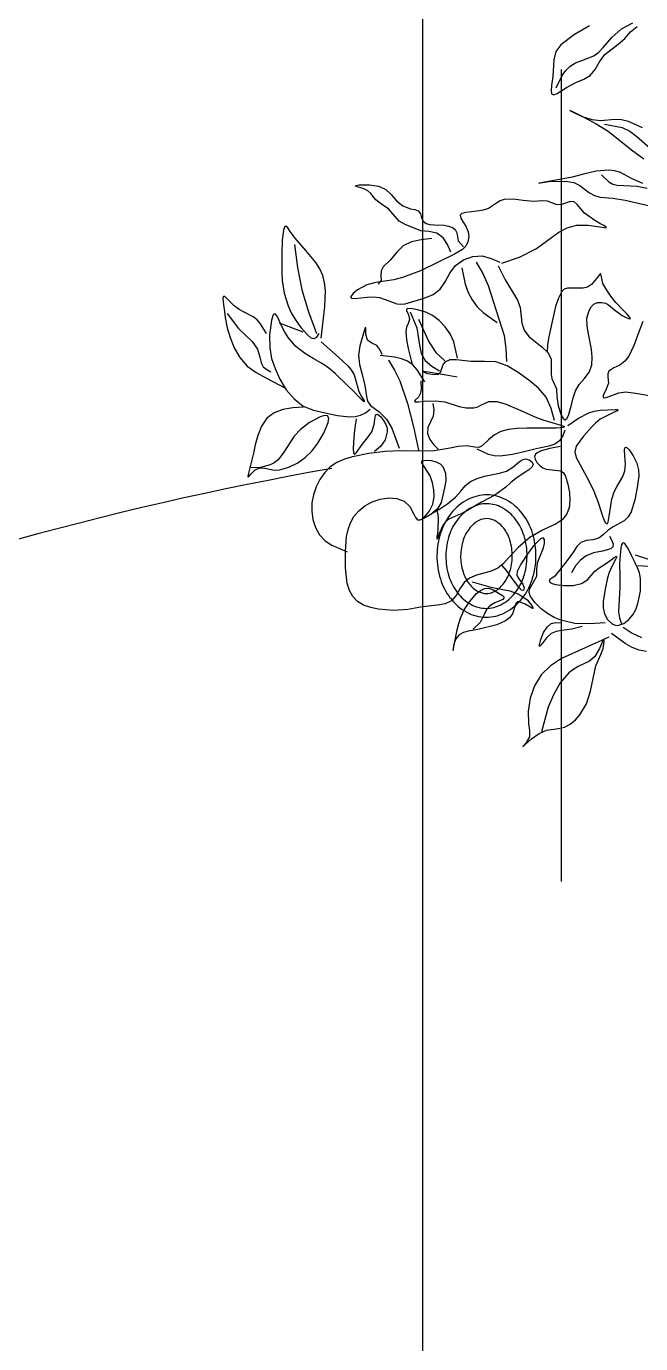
# Model space of a CAD drawing. Extents: x 442 to 4003, y 4489 to 7736.
# Drawn here: x 2011.1 to 2176.8, y 6746.1 to 7101.7 of the extents above; entities that cross this region are included whole.
import ezdxf

# ---------------------------------------------------------------- set-up
doc = ezdxf.new("R2010")
doc.units = 0
doc.header["$MEASUREMENT"] = 0
for name, color, linetype in [('3', 3, 'CONTINUOUS'), ('4', 4, 'CONTINUOUS'), ('TEXT', 3, 'CONTINUOUS')]:
    doc.layers.add(name, color=color, linetype=linetype)

# ---------------------------------------------------------------- blocks, each defined once
blk = doc.blocks.new('A$C19BC72FA')
at = {"layer": '3', "extrusion": (0, 0, -1)}
for p, q in [((98.91, 355.65), (94.85, 353.37)), ((107.49, 354.83), (110.53, 356.48)), ((109.97, 354.08), (111.7, 355.54)), ((94.85, 353.37), (91.17, 350.59)), ((102.6, 349.81), (104.87, 352.52)), ((104.87, 352.52), (107.49, 354.83)), ((106.62, 350.71), (108.37, 352.29)), ((108.37, 352.29), (109.97, 354.08)), ((89.75, 348.76), (89.22, 346.54)), ((91.17, 350.59), (89.75, 348.76)), ((100.04, 347.56), (101.42, 348.56)), ((101.42, 348.56), (102.6, 349.81)), ((102.97, 347.9), (106.62, 350.71)), ((89.22, 346.54), (88.98, 341.99)), ((93.69, 344.83), (95.13, 345.68)), ((95.13, 345.68), (96.77, 346.3)), ((96.77, 346.3), (100.04, 347.56)), ((100.43, 343.93), (101.6, 345.99)), ((101.6, 345.99), (102.97, 347.9)), ((88.98, 341.99), (88.61, 339.56)), ((89.9, 338.97), (91.52, 342.24)), ((91.52, 342.24), (92.5, 343.66)), ((92.5, 343.66), (93.69, 344.83)), ((97.31, 341.29), (99.08, 342.29)), ((99.08, 342.29), (100.43, 343.93)), ((88.61, 339.56), (88.5, 338.23)), ((88.5, 338.23), (88.65, 337.28)), ((90.17, 337.41), (92.65, 339.02)), ((92.65, 339.02), (95.15, 340.39)), ((95.15, 340.39), (97.31, 341.29)), ((88.65, 337.28), (89.23, 337.04)), ((89.23, 337.04), (90.17, 337.41)), ((93.57, 332.83), (93.68, 332.81)), ((93.95, 332.6), (93.57, 332.83)), ((93.68, 332.81), (94.25, 332.54)), ((94.72, 332.19), (93.95, 332.6)), ((94.25, 332.54), (95.15, 332.09)), ((97, 331.15), (94.72, 332.19)), ((95.15, 332.09), (96.27, 331.53)), ((96.27, 331.53), (98.67, 330.29)), ((99.57, 330.31), (97, 331.15)), ((98.67, 330.29), (100.71, 329.23)), ((101.82, 330.07), (99.57, 330.31)), ((100.71, 329.23), (103.93, 327.27)), ((105.66, 330.39), (101.82, 330.07)), ((102.89, 329.17), (107.65, 328.26)), ((103.93, 327.27), (106.97, 324.84)), ((107.51, 330.32), (105.66, 330.39)), ((109.4, 329.87), (107.51, 330.32)), ((107.65, 328.26), (109.77, 327.28)), ((113.2, 328.16), (109.4, 329.87)), ((109.77, 327.28), (111.67, 325.85)), ((106.97, 324.84), (110.19, 322.22)), ((111.67, 325.85), (118.91, 319.45)), ((110.19, 322.22), (113.52, 319.82)), ((100.66, 316.44), (97.29, 315.64)), ((104.06, 316.75), (100.66, 316.44)), ((105.69, 316.56), (104.06, 316.75)), ((107.25, 316.06), (105.69, 316.56)), ((85.18, 313.2), (85.25, 313.23)), ((85.43, 313.23), (85.18, 313.2)), ((85.25, 313.23), (85.6, 313.31)), ((86.74, 313.45), (85.43, 313.23)), ((85.6, 313.31), (86.2, 313.42)), ((86.2, 313.42), (87.96, 313.65)), ((90.78, 314.17), (86.74, 313.45)), ((87.96, 313.65), (92.5, 313.75)), ((94.17, 314.85), (90.78, 314.17)), ((92.5, 313.75), (94.6, 313.36)), ((97.29, 315.64), (94.17, 314.85)), ((94.6, 313.36), (96.26, 312.58)), ((110.21, 314.48), (107.25, 316.06)), ((113.27, 313.12), (110.21, 314.48)), ((96.26, 312.58), (98.89, 310.63)), ((98.89, 310.63), (100.23, 309.89)), ((100.23, 309.89), (101.77, 309.47)), ((101.77, 309.47), (105.19, 309.14)), ((105.19, 309.14), (108.52, 308.61)), ((108.52, 308.61), (115.12, 307.09)), ((68.34, 291.86), (70.13, 288.8)), ((70.13, 288.8), (71.52, 285.58)), ((71.52, 285.58), (73.68, 278.83)), ((13.55, 277.69), (13.08, 276.23)), ((13.83, 277.99), (13.55, 277.69)), ((14.15, 277.9), (13.83, 277.99)), ((14.51, 277.45), (14.15, 277.9)), ((14.89, 276.74), (14.51, 277.45)), ((50.52, 278.5), (52.27, 274.21)), ((73.68, 278.83), (75.82, 272.11)), ((13.08, 276.23), (12.58, 272.15)), ((15.73, 274.91), (14.89, 276.74)), ((16.64, 273.14), (15.73, 274.91)), ((52.27, 274.21), (52.99, 269.49)), ((12.58, 272.15), (12.61, 268.77)), ((17.6, 271.6), (16.64, 273.14)), ((19.69, 269.13), (17.6, 271.6)), ((26.45, 270.39), (31.18, 266.24)), ((75.82, 272.11), (76.3, 268.63)), ((12.61, 268.77), (13.12, 265.91)), ((21.95, 267.3), (19.69, 269.13)), ((24.35, 265.9), (21.95, 267.3)), ((52.99, 269.49), (53.48, 267.25)), ((53.48, 267.25), (54.58, 265.36)), ((76.3, 268.63), (76.44, 265.08)), ((13.12, 265.91), (14.06, 263.18)), ((14.06, 263.18), (15.38, 260.3)), ((27.02, 264.39), (24.35, 265.9)), ((28.56, 263.27), (27.02, 264.39)), ((30.26, 261.83), (28.56, 263.27)), ((31.18, 266.24), (33.6, 264.01)), ((33.6, 264.01), (34.62, 262.8)), ((44.62, 265.48), (46.31, 262.73)), ((54.58, 265.36), (56.31, 263.85)), ((56.31, 263.85), (58.37, 262.53)), ((15.38, 260.3), (17.09, 257.48)), ((33.72, 258.53), (30.26, 261.83)), ((34.62, 262.8), (35.42, 261.5)), ((35.42, 261.5), (36.18, 258.6)), ((46.31, 262.73), (47.75, 259.85)), ((47.75, 259.85), (49.77, 253.72)), ((53.38, 259.85), (53.43, 257.6)), ((17.09, 257.48), (19.17, 254.97)), ((35.29, 256.95), (33.72, 258.53)), ((36.6, 255.62), (35.29, 256.95)), ((36.18, 258.6), (36.67, 257)), ((36.67, 257), (37.49, 255.49)), ((53.25, 256.51), (52.7, 255.49)), ((53.43, 257.6), (53.25, 256.51)), ((19.17, 254.97), (21.63, 253.05)), ((21.63, 253.05), (24.46, 251.91)), ((37.58, 254.67), (36.6, 255.62)), ((37.49, 255.49), (38.1, 254.48)), ((38.11, 254.24), (37.58, 254.67)), ((38.1, 254.48), (38.11, 254.24)), ((49.77, 253.72), (51.37, 247.46)), ((51.83, 254.64), (51.63, 254.36)), ((51.63, 254.36), (51.74, 254.21)), ((51.74, 254.21), (52.71, 254.18)), ((52.7, 255.49), (51.83, 254.64)), ((52.71, 254.18), (54.25, 254.34)), ((54.25, 254.34), (57.37, 254.49)), ((56.58, 253.71), (56.87, 252.01)), ((57.37, 254.49), (59.83, 254.16)), ((59.83, 254.16), (63.68, 252.96)), ((63.68, 252.96), (65.56, 252.54)), ((65.56, 252.54), (67.69, 252.56)), ((67.69, 252.56), (68.78, 252.84)), ((68.78, 252.84), (69.78, 253.35)), ((69.78, 253.35), (71.72, 254.26)), ((71.72, 254.26), (73.89, 254.29)), ((73.89, 254.29), (76.16, 253.67)), ((76.16, 253.67), (80.33, 251.85)), ((24.46, 251.91), (27.59, 251.2)), ((27.59, 251.2), (30.86, 250.49)), ((30.86, 250.49), (34.1, 250.12)), ((34.1, 250.12), (35.64, 250.22)), ((35.64, 250.22), (37.1, 250.58)), ((37.1, 250.58), (38.45, 251.27)), ((38.45, 251.27), (39.71, 252.22)), ((56.72, 250.36), (55.28, 247.23)), ((56.87, 252.01), (56.72, 250.36)), ((80.33, 251.85), (84.13, 250.15)), ((84.13, 250.15), (86.25, 249.36)), ((86.25, 249.36), (88.72, 248.59)), ((93.06, 247.85), (95.88, 249.79)), ((95.88, 249.79), (98.66, 251.22)), ((98.66, 251.22), (100.1, 251.64)), ((100.1, 251.64), (101.76, 251.91)), ((101.76, 249.53), (100.46, 248.48)), ((101.76, 251.91), (105.8, 252.17)), ((105.52, 251.37), (101.76, 249.53)), ((106.23, 251.7), (105.52, 251.37)), ((105.8, 252.17), (106.41, 252.11)), ((106.56, 251.96), (106.23, 251.7)), ((106.41, 252.11), (106.56, 251.96)), ((51.37, 247.46), (52.73, 241.16)), ((55.28, 247.23), (55.15, 245.62)), ((55.15, 245.62), (55.78, 244.01)), ((74.99, 246.22), (73.24, 245.31)), ((76.98, 246.75), (74.99, 246.22)), ((79.31, 247), (76.98, 246.75)), ((82.07, 247.08), (79.31, 247)), ((88.49, 247.07), (82.07, 247.08)), ((89.87, 247.09), (88.49, 247.07)), ((88.72, 248.59), (91.12, 247.9)), ((90.98, 247.15), (89.87, 247.09)), ((91.74, 247.25), (90.98, 247.15)), ((91.12, 247.9), (91.86, 247.62)), ((92.18, 246.59), (91.66, 244.98)), ((92.06, 247.4), (91.74, 247.25)), ((91.86, 247.62), (92.06, 247.4)), ((99.42, 247.37), (97.29, 244.96)), ((100.46, 248.48), (99.42, 247.37)), ((55.78, 244.01), (56.84, 242.6)), ((56.84, 242.6), (58.05, 241.43)), ((63.48, 242.15), (61.3, 241.72)), ((65.68, 242.29), (63.48, 242.15)), ((67.94, 241.95), (65.68, 242.29)), ((69.01, 241.9), (67.94, 241.95)), ((69.96, 242.32), (69.01, 241.9)), ((71.61, 243.94), (69.96, 242.32)), ((73.24, 245.31), (71.61, 243.94)), ((87.91, 242.24), (84.46, 241.49)), ((89.51, 242.81), (87.91, 242.24)), ((90.81, 243.68), (89.51, 242.81)), ((91.66, 244.98), (90.81, 243.68)), ((95.3, 242.21), (94.94, 240.71)), ((97.29, 244.96), (95.3, 242.21)), ((108.31, 241.28), (108.4, 241.8)), ((108.4, 241.8), (108.63, 241.97)), ((108.63, 241.97), (109.03, 241.76)), ((32.76, 238.73), (30.73, 237.85)), ((34.92, 239.37), (32.76, 238.73)), ((39.34, 240.25), (34.92, 239.37)), ((43.72, 240.82), (39.34, 240.25)), ((48.11, 240.98), (43.72, 240.82)), ((52.54, 240.84), (48.11, 240.98)), ((56.95, 240.93), (52.54, 240.84)), ((61.3, 241.72), (56.95, 240.93)), ((71.59, 239.99), (68.61, 241.43)), ((73.16, 239.6), (71.59, 239.99)), ((74.79, 239.51), (73.16, 239.6)), ((78.1, 239.96), (74.79, 239.51)), ((81.28, 240.72), (78.1, 239.96)), ((84.46, 241.49), (81.28, 240.72)), ((94.94, 240.71), (95.26, 239.14)), ((95.26, 239.14), (98.63, 233.01)), ((108.4, 239.53), (108.31, 241.28)), ((108.54, 237.4), (108.4, 239.53)), ((109.03, 241.76), (109.54, 241.24)), ((109.54, 241.24), (110.68, 239.6)), ((110.68, 239.6), (111.63, 237.67)), ((27.38, 235.07), (26.11, 233.23)), ((28.92, 236.64), (27.38, 235.07)), ((30.73, 237.85), (28.92, 236.64)), ((107.85, 234.06), (108.37, 235.54)), ((108.37, 235.54), (108.54, 237.4)), ((111.63, 237.67), (112.11, 235.88)), ((112.11, 235.88), (112.22, 234.24)), ((25.11, 231.22), (24.39, 229.12)), ((26.11, 233.23), (25.11, 231.22)), ((98.63, 233.01), (100.04, 230.13)), ((105.51, 229.9), (106.29, 231.44)), ((106.29, 231.44), (107.85, 234.06)), ((112.22, 234.24), (111.73, 231.1)), ((24.39, 229.12), (23.99, 226.94)), ((100.04, 230.13), (101.09, 227.26)), ((104.22, 223.38), (104.9, 227.92)), ((104.9, 227.92), (105.51, 229.9)), ((111.07, 227.76), (110.14, 224.5)), ((111.73, 231.1), (111.07, 227.76)), ((23.99, 226.94), (23.94, 224.69)), ((23.94, 224.69), (24.27, 222.42)), ((101.09, 227.26), (102.17, 223.96)), ((110.14, 224.5), (109.33, 223.15)), ((24.27, 222.42), (24.99, 220.25)), ((102.17, 223.96), (102.87, 222.17)), ((102.87, 222.17), (103.21, 221.53)), ((103.21, 221.53), (103.5, 221.23)), ((103.5, 221.23), (103.74, 221.33)), ((103.74, 221.33), (103.92, 221.76)), ((105.28, 220.46), (103.87, 219.54)), ((103.92, 221.76), (104.22, 223.38)), ((108.19, 222.09), (105.28, 220.46)), ((109.33, 223.15), (108.19, 222.09)), ((24.99, 220.25), (26.08, 218.3)), ((26.08, 218.3), (27.55, 216.72)), ((85.69, 217.22), (83.83, 215.38)), ((86.4, 217.53), (85.69, 217.22)), ((86.75, 217.06), (86.4, 217.53)), ((86.71, 215.96), (86.75, 217.06)), ((99.81, 216.96), (98.09, 216.73)), ((101.43, 217.37), (99.81, 216.96)), ((102.68, 218.36), (101.43, 217.37)), ((103.87, 219.54), (102.68, 218.36)), ((104.3, 217.9), (104.91, 216.81)), ((27.55, 216.72), (29.34, 215.49)), ((29.34, 215.49), (33.49, 213.67)), ((82.4, 213.57), (80.36, 210.34)), ((83.83, 215.38), (82.4, 213.57)), ((84.92, 211), (86.46, 214.77)), ((86.46, 214.77), (86.71, 215.96)), ((94.52, 213.71), (92.56, 210.99)), ((95.42, 215.16), (94.52, 213.71)), ((96.55, 216.25), (95.42, 215.16)), ((98.09, 216.73), (96.55, 216.25)), ((99.95, 213.4), (97.99, 212.63)), ((102.34, 213.91), (99.95, 213.4)), ((104.59, 214.5), (102.34, 213.91)), ((105.21, 215.04), (104.59, 214.5)), ((104.91, 216.81), (105.29, 215.82)), ((105.29, 215.82), (105.21, 215.04)), ((107.33, 214.82), (106.99, 210.64)), ((107.52, 215.57), (107.33, 214.82)), ((107.77, 216.05), (107.52, 215.57)), ((108.07, 216.18), (107.77, 216.05)), ((108.44, 215.93), (108.07, 216.18)), ((109.3, 214.61), (108.44, 215.93)), ((110.23, 212.73), (109.3, 214.61)), ((76.49, 208.65), (75.32, 210.04)), ((80.36, 210.34), (79.34, 208.42)), ((84.67, 209.13), (84.92, 211)), ((92.56, 210.99), (90.53, 208.44)), ((95.12, 209.9), (93.99, 208.08)), ((96.41, 211.48), (95.12, 209.9)), ((97.99, 212.63), (96.41, 211.48)), ((101.51, 209.37), (102.94, 210.26)), ((102.94, 210.26), (104.69, 211.51)), ((104.9, 209.79), (104.2, 208.14)), ((104.69, 211.51), (105.55, 212.15)), ((105.92, 211.66), (104.9, 209.79)), ((105.55, 212.15), (106.13, 212.51)), ((106.25, 212.35), (105.92, 211.66)), ((106.13, 212.51), (106.25, 212.35)), ((106.99, 210.64), (107.01, 207.06)), ((111.1, 210.93), (110.23, 212.73)), ((111.83, 209.42), (111.1, 210.93)), ((77.2, 207.71), (76.49, 208.65)), ((78.04, 206.53), (77.2, 207.71)), ((79.83, 204.15), (78.04, 206.53)), ((79.34, 208.42), (79.23, 207.49)), ((79.23, 207.49), (79.59, 206.65)), ((79.59, 206.65), (80.9, 205.01)), ((82.68, 203.6), (84.66, 207.11)), ((84.66, 207.11), (84.67, 209.13)), ((88.19, 206.22), (88.03, 205.82)), ((89.48, 207.17), (88.19, 206.22)), ((90.53, 208.44), (89.48, 207.17)), ((98.32, 206.19), (100.33, 208.52)), ((100.33, 208.52), (101.51, 209.37)), ((103.76, 206.65), (103.1, 203.65)), ((104.2, 208.14), (103.76, 206.65)), ((107.01, 207.06), (107.05, 204.04)), ((112.36, 208), (111.83, 209.42)), ((112.66, 206.48), (112.36, 208)), ((112.62, 203.13), (112.66, 206.48)), ((80.57, 203.41), (79.83, 204.15)), ((81.07, 203.3), (80.57, 203.41)), ((80.9, 205.01), (81.23, 204.03)), ((81.23, 204.03), (81.07, 203.3)), ((82.62, 202.71), (82.68, 203.6)), ((82.89, 201.8), (82.62, 202.71)), ((88.03, 205.82), (88.27, 205.46)), ((88.27, 205.46), (88.84, 205.14)), ((88.84, 205.14), (89.69, 204.88)), ((89.69, 204.88), (91.93, 204.59)), ((91.93, 204.59), (94.46, 204.66)), ((94.46, 204.66), (96.74, 205.18)), ((96.74, 205.18), (98.32, 206.19)), ((103.1, 203.65), (102.52, 200.3)), ((107.05, 204.04), (106.83, 200.88)), ((111.94, 199.76), (112.62, 203.13)), ((84.1, 200), (82.89, 201.8)), ((85.79, 198.37), (84.1, 200)), ((102.52, 200.3), (102.53, 198.6)), ((106.83, 200.88), (106.73, 197.52)), ((111.34, 198.18), (111.94, 199.76)), ((87.56, 197.03), (85.79, 198.37)), ((89.34, 195.99), (87.56, 197.03)), ((91.16, 195.23), (89.34, 195.99)), ((102.53, 198.6), (102.89, 196.96)), ((102.89, 196.96), (103.73, 195.43)), ((106.73, 197.52), (106.98, 195.89)), ((106.98, 195.89), (107.49, 194.32)), ((109.47, 195.45), (110.53, 196.73)), ((110.53, 196.73), (111.34, 198.18)), ((86.49, 191.9), (87.42, 193.42)), ((87.42, 193.42), (88.5, 194.35)), ((88.5, 194.35), (89.8, 194.66)), ((89.9, 192.23), (88.54, 191.65)), ((89.8, 194.66), (91.29, 194.57)), ((91.31, 192.45), (89.9, 192.23)), ((94.95, 194.4), (91.16, 195.23)), ((94.14, 192.8), (91.31, 192.45)), ((96.93, 193.58), (94.14, 192.8)), ((98.96, 194.3), (94.95, 194.4)), ((103.07, 194.57), (98.96, 194.3)), ((103.73, 195.43), (105.02, 194.24)), ((105.02, 194.24), (105.77, 193.91)), ((105.77, 193.91), (106.55, 193.84)), ((106.55, 193.84), (108.11, 194.4)), ((108.11, 194.4), (109.47, 195.45)), ((85.33, 188.25), (85.35, 188.63)), ((85.35, 188.63), (85.75, 190.08)), ((85.74, 188.52), (85.46, 188.21)), ((86.15, 189.08), (85.74, 188.52)), ((85.75, 190.08), (86.49, 191.9)), ((87.25, 190.51), (86.15, 189.08)), ((88.54, 191.65), (87.25, 190.51)), ((108.49, 188.99), (104.79, 191.68)), ((110.36, 187.9), (108.49, 188.99)), ((85.46, 188.21), (85.33, 188.25)), ((112.26, 187.13), (110.36, 187.9)), ((114.21, 186.77), (112.26, 187.13))]:
    blk.add_line(p, q, dxfattribs=at)
at = {"layer": '3'}
for p, q in [((102.15, 315.42), (104.05, 313.56)), ((104.05, 313.56), (105.14, 312.96)), ((105.14, 312.96), (106.36, 312.64)), ((35.78, 312.42), (35.81, 312.62)), ((36.6, 312.14), (35.78, 312.42)), ((35.81, 312.62), (36.66, 312.75)), ((37.85, 311.73), (36.6, 312.14)), ((36.66, 312.75), (39.52, 312.76)), ((39.06, 311.15), (37.85, 311.73)), ((39.93, 310.38), (39.06, 311.15)), ((39.52, 312.76), (42.05, 312.36)), ((41.2, 308.71), (39.93, 310.38)), ((42.05, 312.36), (43.9, 311.49)), ((43.9, 311.49), (45.38, 310.12)), ((45.38, 310.12), (46.82, 308.47)), ((106.36, 312.64), (111.77, 312.42)), ((111.77, 312.42), (114.39, 311.86)), ((42.86, 307.46), (41.2, 308.71)), ((44.69, 306.25), (42.86, 307.46)), ((47.54, 302.99), (44.69, 306.25)), ((46.82, 308.47), (48.49, 307.11)), ((48.49, 307.11), (50.56, 306.32)), ((50.56, 306.32), (51.71, 306.14)), ((51.71, 306.14), (52.68, 305.77)), ((52.68, 305.77), (53.25, 304.96)), ((70.17, 305.93), (68.54, 305.67)), ((71.61, 306.39), (70.17, 305.93)), ((73.77, 307.84), (71.61, 306.39)), ((74.75, 308.46), (73.77, 307.84)), ((75.85, 308.8), (74.75, 308.46)), ((78.29, 308.89), (75.85, 308.8)), ((80.95, 308.56), (78.29, 308.89)), ((83.66, 308.31), (80.95, 308.56)), ((86.27, 308.46), (83.66, 308.31)), ((87.51, 308.37), (86.27, 308.46)), ((88.7, 307.94), (87.51, 308.37)), ((89.9, 307.45), (88.7, 307.94)), ((91.15, 307.38), (89.9, 307.45)), ((93.67, 308.27), (91.15, 307.38)), ((94.71, 308.21), (93.67, 308.27)), ((95.56, 307.46), (94.71, 308.21)), ((97.55, 305.14), (95.56, 307.46)), ((49.37, 301.96), (47.54, 302.99)), ((53.25, 304.96), (53.57, 303.87)), ((53.57, 303.87), (54.01, 302.92)), ((54.01, 302.92), (54.78, 302.35)), ((54.78, 302.35), (55.81, 302.07)), ((64.44, 305.05), (63.94, 304.56)), ((63.94, 304.56), (64.13, 303.78)), ((64.13, 303.78), (64.82, 302.72)), ((65.5, 305.33), (64.44, 305.05)), ((64.82, 302.72), (65.63, 301.47)), ((68.54, 305.67), (65.5, 305.33)), ((100.32, 303.13), (97.55, 305.14)), ((101.65, 302.35), (100.32, 303.13)), ((102.72, 301.75), (101.65, 302.35)), ((16.13, 299.26), (16.01, 297.72)), ((16.33, 300.52), (16.13, 299.26)), ((16.6, 301.36), (16.33, 300.52)), ((16.99, 301.62), (16.6, 301.36)), ((17.5, 301.17), (16.99, 301.62)), ((18.11, 300.21), (17.5, 301.17)), ((19.46, 298.37), (18.11, 300.21)), ((51.42, 301.18), (49.37, 301.96)), ((53.41, 300.39), (51.42, 301.18)), ((55.57, 300.21), (53.41, 300.39)), ((57.7, 299.68), (55.57, 300.21)), ((55.81, 302.07), (57.02, 301.97)), ((57.02, 301.97), (59.63, 301.84)), ((59.38, 298.46), (57.7, 299.68)), ((59.63, 301.84), (60.85, 301.64)), ((60.85, 301.64), (61.89, 301.28)), ((61.89, 301.28), (62.66, 300.68)), ((62.66, 300.68), (63.06, 299.8)), ((63.06, 299.8), (63.47, 297.66)), ((65.63, 301.47), (66.16, 300.11)), ((66.3, 298.72), (66.06, 297.4)), ((66.16, 300.11), (66.3, 298.72)), ((88.65, 298.51), (90.64, 299.96)), ((90.64, 299.96), (92.81, 301.14)), ((92.81, 301.14), (95.39, 301.84)), ((95.39, 301.84), (98.54, 301.84)), ((98.54, 301.84), (101.66, 301.4)), ((101.66, 301.4), (102.79, 301.22)), ((103.36, 301.35), (102.72, 301.75)), ((102.79, 301.22), (103.41, 301.18)), ((103.41, 301.18), (103.36, 301.35)), ((16.01, 297.72), (15.89, 294.36)), ((19.33, 296.68), (20.06, 290.49)), ((22.37, 295.03), (19.46, 298.37)), ((48.64, 296.34), (46.92, 294.59)), ((50.88, 297.39), (48.64, 296.34)), ((53.5, 297.95), (50.88, 297.39)), ((56.31, 298.25), (53.5, 297.95)), ((60.55, 296.65), (59.38, 298.46)), ((61.46, 294.56), (60.55, 296.65)), ((64.63, 295.32), (62.42, 294.06)), ((63.47, 297.66), (64.9, 296.04)), ((65.49, 296.24), (64.63, 295.32)), ((66.06, 297.4), (65.49, 296.24)), ((80.03, 293.22), (84.53, 295.58)), ((84.53, 295.58), (88.65, 298.51)), ((15.89, 294.36), (15.85, 291.42)), ((25.06, 291.82), (22.37, 295.03)), ((26.14, 290.12), (25.06, 291.82)), ((45.2, 292.54), (43.23, 290.61)), ((46.92, 294.59), (45.2, 292.54)), ((57.89, 291.79), (53.24, 289.56)), ((62.42, 294.06), (57.89, 291.79)), ((62.75, 290.98), (64.89, 292.54)), ((64.89, 292.54), (67.38, 293.43)), ((67.38, 293.43), (69.94, 293.57)), ((69.94, 293.57), (72.38, 292.92)), ((72.38, 292.92), (74.72, 291.86)), ((75.21, 291.61), (80.03, 293.22)), ((15.85, 291.42), (15.87, 289.01)), ((15.87, 289.01), (15.97, 286.98)), ((20.06, 290.49), (21.29, 284.42)), ((26.95, 288.3), (26.14, 290.12)), ((27.43, 286.32), (26.95, 288.3)), ((42.64, 289.52), (42.61, 288.22)), ((42.61, 288.22), (42.64, 286.92)), ((43.23, 290.61), (42.64, 289.52)), ((53.24, 289.56), (48.47, 287.72)), ((59.97, 286.61), (61.18, 288.89)), ((61.18, 288.89), (62.75, 290.98)), ((64.41, 290.39), (65.34, 285.91)), ((74.23, 290.88), (76.08, 287.09)), ((101.17, 288.03), (99.38, 285.83)), ((101.76, 288.7), (101.17, 288.03)), ((101.95, 288.7), (101.76, 288.7)), ((102.06, 288.41), (101.95, 288.7)), ((102.46, 286.09), (102.06, 288.41)), ((15.97, 286.98), (16.48, 283.54)), ((27.63, 284.21), (27.43, 286.32)), ((38.79, 285.76), (36.3, 284.41)), ((41.24, 286.41), (38.79, 285.76)), ((43.66, 286.73), (41.24, 286.41)), ((42.64, 286.92), (41.82, 285.96)), ((46.07, 287.1), (43.66, 286.73)), ((48.47, 287.72), (46.07, 287.1)), ((56.66, 283.14), (58.6, 284.58)), ((58.6, 284.58), (59.97, 286.61)), ((65.34, 285.91), (66.13, 283.75)), ((76.08, 287.09), (78.37, 283.46)), ((92.07, 284.6), (91.39, 283.94)), ((92.91, 284.91), (92.07, 284.6)), ((94.94, 284.91), (92.91, 284.91)), ((97.19, 284.89), (94.94, 284.91)), ((98.31, 285.18), (97.19, 284.89)), ((99.38, 285.83), (98.31, 285.18)), ((103.53, 284.29), (102.46, 286.09)), ((0.13, 282.64), (0, 282.19)), ((0, 282.19), (0.12, 280.42)), ((0.47, 282.62), (0.13, 282.64)), ((0.97, 282.2), (0.47, 282.62)), ((1.6, 281.53), (0.97, 282.2)), ((3, 280.15), (1.6, 281.53)), ((16.48, 283.54), (17.56, 280.1)), ((21.29, 284.42), (23.1, 278.48)), ((27.49, 279.83), (27.63, 284.21)), ((34.47, 282.59), (34.46, 282.32)), ((34.46, 282.32), (34.69, 282.17)), ((35.14, 283.44), (34.47, 282.59)), ((34.69, 282.17), (35.68, 282.12)), ((36.3, 284.41), (35.14, 283.44)), ((35.68, 282.12), (37.19, 282.27)), ((37.19, 282.27), (38.94, 282.46)), ((38.94, 282.46), (40.68, 282.52)), ((40.68, 282.52), (42.2, 282.33)), ((42.2, 282.33), (44.7, 281.5)), ((44.7, 281.5), (46.86, 280.69)), ((49.16, 280.65), (54.27, 282.15)), ((54.27, 282.15), (56.66, 283.14)), ((66.13, 283.75), (67.21, 281.71)), ((67.21, 281.71), (68.59, 279.86)), ((78.37, 283.46), (79.43, 281.62)), ((79.43, 281.62), (80.19, 279.68)), ((90.41, 281.96), (89.74, 279.92)), ((91.39, 283.94), (90.41, 281.96)), ((100.06, 280.55), (101.02, 280.97)), ((101.02, 280.97), (102.11, 281.05)), ((102.11, 281.05), (103.16, 280.83)), ((104.67, 282.73), (103.53, 284.29)), ((105.99, 280.99), (104.67, 282.73)), ((107.95, 278.94), (105.99, 280.99)), ((0.12, 280.42), (0.37, 278.55)), ((0.37, 278.55), (0.6, 276.93)), ((1.16, 278.01), (4.18, 274)), ((4.38, 279.13), (3, 280.15)), ((5.73, 278.38), (4.38, 279.13)), ((8.17, 277.12), (5.73, 278.38)), ((17.56, 280.1), (18.41, 278.25)), ((18.41, 278.25), (19.53, 276.32)), ((23.1, 278.48), (25.22, 272.6)), ((26.45, 271.38), (27.49, 279.83)), ((46.86, 280.69), (47.97, 280.55)), ((47.97, 280.55), (49.16, 280.65)), ((49.85, 279.39), (49.52, 279.22)), ((49.52, 279.22), (49.53, 278.84)), ((49.53, 278.84), (50.04, 277.69)), ((51.12, 279.3), (49.85, 279.39)), ((50.04, 277.69), (50.31, 276.45)), ((52.49, 279.04), (51.12, 279.3)), ((54.7, 278.44), (52.49, 279.04)), ((56.55, 277.53), (54.7, 278.44)), ((58.31, 276.18), (56.55, 277.53)), ((68.59, 279.86), (70.22, 278.27)), ((70.22, 278.27), (73.99, 275.65)), ((80.19, 279.68), (80.64, 275.46)), ((89.74, 279.92), (88.78, 275.87)), ((98.19, 276.77), (98.74, 278.85)), ((98.74, 278.85), (99.3, 279.8)), ((99.3, 279.8), (100.06, 280.55)), ((103.16, 280.83), (104.03, 280.37)), ((104.03, 280.37), (105.58, 279.02)), ((105.58, 279.02), (107.66, 277.53)), ((107.66, 277.53), (108.78, 276.95)), ((108.91, 277.98), (107.95, 278.94)), ((109.61, 277.2), (108.91, 277.98)), ((0.6, 276.93), (1.14, 274.19)), ((1.14, 274.19), (1.9, 271.57)), ((4.18, 274), (7.91, 270.5)), ((9.23, 276.32), (8.17, 277.12)), ((10.14, 275.26), (9.23, 276.32)), ((11.72, 272.6), (10.14, 275.26)), ((15.15, 275.55), (21.54, 273.1)), ((19.53, 276.32), (20.97, 274.29)), ((20.97, 274.29), (22.76, 272.25)), ((38.36, 274.14), (38.15, 273.56)), ((38.49, 274.32), (38.36, 274.14)), ((38.53, 274.01), (38.49, 274.32)), ((38.57, 272.46), (38.53, 274.01)), ((49.53, 274.31), (49.31, 273.21)), ((49.99, 275.36), (49.53, 274.31)), ((50.31, 276.45), (49.99, 275.36)), ((52.73, 276.53), (55.56, 270.4)), ((59.91, 274.48), (58.31, 276.18)), ((61.26, 272.51), (59.91, 274.48)), ((80.64, 275.46), (81.25, 273.53)), ((88.78, 275.87), (87.89, 271.72)), ((98.21, 274.66), (98.19, 276.77)), ((98.56, 272.54), (98.21, 274.66)), ((108.78, 276.95), (109.6, 276.64)), ((109.6, 276.64), (109.9, 276.72)), ((109.9, 276.72), (109.61, 277.2)), ((113.23, 275.88), (112.06, 272.78)), ((1.9, 271.57), (3.01, 268.8)), ((7.91, 270.5), (9.3, 268.45)), ((22.76, 272.25), (23.7, 271.51)), ((23.7, 271.51), (24.57, 271.25)), ((24.57, 271.25), (25.32, 271.67)), ((25.32, 271.67), (25.96, 272.6)), ((37.36, 270.88), (36.93, 269.33)), ((37.89, 272.72), (37.36, 270.88)), ((38.15, 273.56), (37.89, 272.72)), ((39.02, 270.81), (38.57, 272.46)), ((40.17, 269.99), (39.02, 270.81)), ((49.31, 273.21), (49.49, 270.9)), ((49.49, 270.9), (49.94, 268.63)), ((55.56, 270.4), (57.39, 267.53)), ((62.25, 270.39), (61.26, 272.51)), ((63.29, 265.97), (62.25, 270.39)), ((81.25, 273.53), (82.54, 271.86)), ((82.54, 271.86), (86.06, 268.99)), ((87.89, 271.72), (87.57, 269.64)), ((99.37, 268.39), (98.56, 272.54)), ((112.06, 272.78), (110.93, 269.56)), ((3.01, 268.8), (4.53, 266.12)), ((9.3, 268.45), (9.99, 265.95)), ((36.93, 269.33), (36.52, 266.82)), ((36.52, 266.82), (36.82, 264.29)), ((41.46, 269.39), (40.17, 269.99)), ((42.33, 268.33), (41.46, 269.39)), ((42.9, 266.95), (42.33, 268.33)), ((46.31, 266.24), (42.41, 266.71)), ((49.94, 268.63), (51.01, 264.25)), ((57.39, 267.53), (59.85, 265.23)), ((86.06, 268.99), (87.6, 267.5)), ((87.57, 269.64), (87.49, 267.54)), ((87.6, 267.5), (88.49, 265.77)), ((99.58, 266.27), (99.37, 268.39)), ((110.93, 269.56), (109.44, 266.49)), ((4.53, 266.12), (6.51, 263.83)), ((6.51, 263.83), (8.91, 262.08)), ((9.99, 265.95), (10.31, 264.71)), ((10.31, 264.71), (10.86, 263.65)), ((10.86, 263.65), (11.79, 262.88)), ((36.82, 264.29), (37.54, 261.54)), ((48.12, 265.81), (46.31, 266.24)), ((49.77, 265.13), (48.12, 265.81)), ((51.2, 264.14), (49.77, 265.13)), ((52.41, 262.81), (51.2, 264.14)), ((59.11, 263.61), (58.6, 262)), ((59.38, 264.38), (59.11, 263.61)), ((59.82, 264.94), (59.38, 264.38)), ((61.17, 265.51), (59.82, 264.94)), ((62.94, 265.57), (61.17, 265.51)), ((66.97, 265.11), (62.94, 265.57)), ((70.52, 265.12), (66.97, 265.11)), ((73.64, 264.98), (70.52, 265.12)), ((76.65, 263.87), (73.64, 264.98)), ((79.61, 262.07), (76.65, 263.87)), ((88.49, 265.77), (88.49, 261.53)), ((98.79, 262.16), (99.48, 264.12)), ((99.48, 264.12), (99.58, 266.27)), ((105.4, 263.35), (104.06, 262.46)), ((107.05, 264.13), (105.4, 263.35)), ((108.39, 265.19), (107.05, 264.13)), ((109.44, 266.49), (108.39, 265.19)), ((8.91, 262.08), (11.56, 260.65)), ((11.56, 260.65), (16.87, 257.87)), ((11.79, 262.88), (12.94, 262.29)), ((37.54, 261.54), (38.27, 258.64)), ((54.45, 259.59), (52.41, 262.81)), ((53.95, 262.4), (54.17, 262.44)), ((54.06, 262.28), (53.95, 262.4)), ((54.52, 262.06), (54.06, 262.28)), ((54.17, 262.44), (54.67, 262.41)), ((55.29, 261.79), (54.52, 262.06)), ((54.67, 262.41), (55.43, 262.31)), ((57.18, 261.45), (55.29, 261.79)), ((55.43, 262.31), (57.54, 261.97)), ((58.01, 261.57), (57.18, 261.45)), ((57.54, 261.97), (60.22, 261.47)), ((58.6, 262), (58.01, 261.57)), ((60.22, 261.47), (63.18, 260.91)), ((82.48, 260.03), (79.61, 262.07)), ((85.13, 257.9), (82.48, 260.03)), ((88.49, 261.53), (88.69, 260.49)), ((88.69, 260.49), (89.14, 259.53)), ((96.08, 258.86), (97.5, 260.46)), ((97.5, 260.46), (98.79, 262.16)), ((104.06, 262.46), (103.84, 261.77)), ((103.84, 261.77), (103.86, 260.93)), ((103.86, 260.93), (103.96, 259.19)), ((38.27, 258.64), (38.68, 255.68)), ((87.21, 255.42), (85.13, 257.9)), ((89.14, 259.53), (89.94, 257.68)), ((89.94, 257.68), (90.09, 255.65)), ((94.45, 255.29), (95.05, 257.19)), ((95.05, 257.19), (96.08, 258.86)), ((103.38, 257.66), (102.57, 255.94)), ((103.96, 259.19), (103.38, 257.66)), ((104.66, 255.83), (106.78, 256.6)), ((106.78, 256.6), (108.66, 256.87)), ((108.66, 256.87), (111.87, 256.42)), ((111.87, 256.42), (114.94, 255.92)), ((18.86, 252.57), (16.17, 252.13)), ((21.7, 252.79), (18.86, 252.57)), ((38.68, 255.68), (39.02, 254.34)), ((39.02, 254.34), (39.77, 253.25)), ((39.77, 253.25), (42.1, 251.53)), ((88.54, 252.42), (87.21, 255.42)), ((90.09, 255.65), (90.4, 253.13)), ((90.4, 253.13), (91.23, 250.57)), ((93.22, 250.55), (93.93, 253.04)), ((93.93, 253.04), (94.45, 255.29)), ((102.57, 255.94), (102.53, 255.38)), ((102.53, 255.38), (102.93, 255.24)), ((102.93, 255.24), (103.68, 255.44)), ((103.68, 255.44), (104.66, 255.83)), ((11.82, 249.78), (10.39, 247.6)), ((13.77, 251.27), (11.82, 249.78)), ((16.17, 252.13), (13.77, 251.27)), ((26.21, 250.13), (23.35, 248.58)), ((27.41, 250.49), (26.21, 250.13)), ((28.24, 250.41), (27.41, 250.49)), ((28.55, 249.76), (28.24, 250.41)), ((28.39, 248.66), (28.55, 249.76)), ((35.95, 249.6), (35.67, 247.8)), ((40.82, 248.1), (40.95, 249.42)), ((40.95, 249.42), (41.13, 250.53)), ((41.13, 250.53), (41.33, 250.82)), ((41.33, 250.82), (41.64, 250.84)), ((41.64, 250.84), (42.47, 250.24)), ((42.1, 251.53), (44.11, 249.53)), ((42.47, 250.24), (43.34, 249.19)), ((43.34, 249.19), (43.96, 248.11)), ((44.11, 249.53), (45.57, 247.13)), ((89.46, 249.12), (88.54, 252.42)), ((91.23, 250.57), (91.74, 249.7)), ((91.74, 249.7), (92.27, 249.35)), ((92.27, 249.35), (92.77, 249.67)), ((92.77, 249.67), (93.22, 250.55)), ((10.39, 247.6), (9.4, 245.07)), ((20.93, 246.75), (19.16, 244.89)), ((23.35, 248.58), (20.93, 246.75)), ((25.59, 243), (27.18, 245.74)), ((27.18, 245.74), (28.39, 248.66)), ((35.4, 245.72), (35.19, 243.09)), ((35.67, 247.8), (35.4, 245.72)), ((38.97, 244.48), (40.14, 246.07)), ((40.14, 246.07), (40.82, 248.1)), ((44.29, 246.09), (43.74, 243.97)), ((43.96, 248.11), (44.25, 247.11)), ((44.25, 247.11), (44.29, 246.09)), ((45.57, 247.13), (47.57, 241.65)), ((8.71, 242.56), (8.19, 240.3)), ((9.4, 245.07), (8.71, 242.56)), ((19.16, 244.89), (16.46, 240.63)), ((23.96, 240.86), (25.59, 243)), ((35.19, 243.09), (35.13, 241.62)), ((36.02, 240.52), (37.52, 242.71)), ((37.52, 242.71), (38.97, 244.48)), ((42.51, 242.13), (40.86, 240.76)), ((43.74, 243.97), (42.51, 242.13)), ((90.96, 242.17), (88.17, 241.64)), ((8.19, 240.3), (7.6, 237.78)), ((14.87, 238.56), (13.85, 237.76)), ((16.46, 240.63), (14.87, 238.56)), ((20.15, 237.76), (22.18, 239.18)), ((22.18, 239.18), (23.96, 240.86)), ((35.13, 241.62), (35.19, 240.47)), ((35.19, 240.47), (35.47, 240.02)), ((35.47, 240.02), (36.02, 240.52)), ((53.63, 238.02), (53.85, 238.25)), ((53.85, 238.25), (54.81, 238.45)), ((54.81, 238.45), (56.16, 238.36)), ((56.16, 238.36), (57.52, 238)), ((79.86, 237.96), (80.71, 238.52)), ((80.71, 238.52), (81.62, 238.77)), ((81.62, 238.77), (82.6, 238.56)), ((82.6, 238.56), (83.44, 237.95)), ((84.34, 240.03), (84.06, 239.42)), ((84.06, 239.42), (84.17, 238.68)), ((84.17, 238.68), (84.64, 237.86)), ((84.94, 240.54), (84.34, 240.03)), ((85.82, 240.97), (84.94, 240.54)), ((88.17, 241.64), (85.82, 240.97)), ((7.6, 237.78), (6.76, 234.58)), ((7.07, 234.14), (7.52, 234.67)), ((10.11, 236.48), (7.46, 236.34)), ((7.52, 234.67), (8.7, 235.85)), ((8.7, 235.85), (9.98, 236.38)), ((9.98, 236.38), (11.28, 236.31)), ((12.69, 237.17), (10.11, 236.48)), ((11.28, 236.31), (12.59, 236)), ((12.59, 236), (13.92, 235.78)), ((13.85, 237.76), (12.69, 237.17)), ((13.92, 235.78), (15.24, 235.83)), ((15.24, 235.83), (17.8, 236.54)), ((17.8, 236.54), (20.15, 237.76)), ((53.65, 237.69), (53.63, 238.02)), ((55.86, 234.18), (53.65, 237.69)), ((57.52, 238), (58.58, 237.44)), ((58.58, 237.44), (59.32, 236.71)), ((59.32, 236.71), (60.03, 234.93)), ((60.03, 234.93), (60.1, 232.99)), ((70.58, 234.14), (74.57, 234.93)), ((74.57, 234.93), (76.44, 235.51)), ((76.44, 235.51), (78.2, 236.53)), ((78.2, 236.53), (79.86, 237.96)), ((81.47, 235.13), (79.33, 233.74)), ((82.53, 235.83), (81.47, 235.13)), ((83.33, 236.53), (82.53, 235.83)), ((83.7, 237.24), (83.33, 236.53)), ((83.44, 237.95), (83.7, 237.24)), ((84.64, 237.86), (85.37, 237.07)), ((85.37, 237.07), (86.26, 236.42)), ((86.26, 236.42), (87.2, 236.01)), ((87.2, 236.01), (91.16, 235.55)), ((91.16, 235.55), (91.88, 235)), ((91.88, 235), (92.4, 234.14)), ((6.76, 234.58), (6.68, 234.04)), ((6.68, 234.04), (6.77, 233.88)), ((6.77, 233.88), (7.07, 234.14)), ((56.54, 232.36), (55.86, 234.18)), ((56.92, 230.49), (56.54, 232.36)), ((60.1, 232.99), (59.8, 230.98)), ((64.15, 230.06), (65.32, 231.51)), ((65.32, 231.51), (66.77, 232.67)), ((66.77, 232.67), (68.58, 233.53)), ((68.58, 233.53), (70.58, 234.14)), ((76.27, 231.14), (73.32, 228.98)), ((77.66, 232.4), (76.27, 231.14)), ((79.33, 233.74), (77.66, 232.4)), ((92.4, 234.14), (93.07, 232)), ((93.07, 232), (93.48, 229.77)), ((40.22, 227.17), (42.43, 227.91)), ((42.43, 227.91), (44.71, 228.25)), ((44.71, 228.25), (46.9, 228.1)), ((46.9, 228.1), (48.87, 227.37)), ((56.59, 226.6), (56.98, 228.56)), ((56.98, 228.56), (56.92, 230.49)), ((59.8, 230.98), (58.88, 227.07)), ((60.67, 226.73), (62.74, 228.43)), ((62.74, 228.43), (64.15, 230.06)), ((73.32, 228.98), (69.75, 227.15)), ((93.6, 227.59), (93.37, 225.57)), ((93.48, 229.77), (93.6, 227.59)), ((35.33, 223.26), (36.61, 224.78)), ((36.61, 224.78), (38.25, 226.1)), ((38.25, 226.1), (40.22, 227.17)), ((48.87, 227.37), (50.44, 225.98)), ((50.44, 225.98), (51.51, 223.92)), ((54.05, 222.83), (55.63, 224.64)), ((55.63, 224.64), (56.59, 226.6)), ((55.91, 223.77), (58.24, 225.12)), ((57.88, 225.32), (56.1, 223.83)), ((58.05, 223.76), (57.8, 224.73)), ((58.88, 227.07), (57.88, 225.32)), ((58.24, 225.12), (60.67, 226.73)), ((64.56, 224.05), (62.72, 223.37)), ((66.26, 225.05), (64.56, 224.05)), ((69.75, 227.15), (66.26, 225.05)), ((93.37, 225.57), (92.7, 223.8)), ((33.74, 219.78), (34.38, 221.58)), ((34.38, 221.58), (35.33, 223.26)), ((51.51, 223.92), (51.96, 222.94)), ((51.96, 222.94), (52.5, 222.33)), ((52.5, 222.33), (53.21, 222.31)), ((53.21, 222.31), (54.05, 222.83)), ((53.47, 222.45), (53.66, 222.55)), ((53.66, 222.53), (53.47, 222.45)), ((53.66, 222.55), (54.17, 222.82)), ((54.25, 222.8), (53.66, 222.53)), ((54.17, 222.82), (55.91, 223.77)), ((56.1, 223.83), (54.25, 222.8)), ((58.16, 222.58), (58.05, 223.76)), ((58.05, 219.89), (58.16, 222.58)), ((59.39, 220.98), (58.35, 218.7)), ((60.1, 221.91), (59.39, 220.98)), ((60.91, 222.57), (60.1, 221.91)), ((62.72, 223.37), (60.91, 222.57)), ((89.91, 221.29), (86.18, 219.55)), ((91.53, 222.37), (89.91, 221.29)), ((92.7, 223.8), (91.53, 222.37)), ((33.02, 213.76), (33.34, 217.87)), ((33.34, 217.87), (33.74, 219.78)), ((57.78, 217.17), (57.82, 217.72)), ((57.84, 217.18), (57.78, 217.17)), ((57.82, 217.72), (57.93, 218.67)), ((58.03, 217.75), (57.84, 217.18)), ((57.93, 218.67), (58.05, 219.89)), ((58.35, 218.7), (58.03, 217.75)), ((82.74, 217.57), (79.76, 215.01)), ((86.18, 219.55), (82.74, 217.57)), ((33.01, 209.39), (33.02, 213.76)), ((79.76, 215.01), (77.04, 212.05)), ((75.67, 210.57), (74.13, 209.32)), ((77.04, 212.05), (75.67, 210.57)), ((111.21, 212.93), (115.59, 211.5)), ((111.95, 209.98), (117.75, 209.63)), ((33.53, 205.18), (33.01, 209.39)), ((66.54, 206.63), (65.05, 205.42)), ((68.35, 207.38), (66.54, 206.63)), ((70.34, 207.92), (68.35, 207.38)), ((72.32, 208.49), (70.34, 207.92)), ((74.13, 209.32), (72.32, 208.49)), ((34.13, 203.3), (33.53, 205.18)), ((35.04, 201.67), (34.13, 203.3)), ((63.92, 203.74), (62.87, 201.96)), ((65.05, 205.42), (63.92, 203.74)), ((67.22, 205.62), (72.25, 204.14)), ((68.37, 202.43), (69.43, 203.28)), ((69.43, 203.28), (70.54, 203.8)), ((70.54, 203.8), (71.68, 203.87)), ((71.68, 203.87), (72.87, 203.49)), ((72.25, 204.14), (77.35, 203.17)), ((72.87, 203.49), (75.41, 201.95)), ((77.35, 203.17), (79.8, 202.33)), ((36.32, 200.34), (35.04, 201.67)), ((37.95, 199.35), (36.32, 200.34)), ((39.85, 198.66), (37.95, 199.35)), ((57.91, 199.35), (53.79, 198.84)), ((59.92, 199.69), (57.91, 199.35)), ((61.61, 200.5), (59.92, 199.69)), ((62.87, 201.96), (61.61, 200.5)), ((65.1, 198.08), (66.51, 200.22)), ((66.51, 200.22), (68.37, 202.43)), ((71.95, 199.17), (71.08, 198.12)), ((73.34, 199.96), (71.95, 199.17)), ((74.87, 200.57), (73.34, 199.96)), ((75.45, 200.86), (74.87, 200.57)), ((75.41, 201.95), (75.78, 201.54)), ((75.79, 201.18), (75.45, 200.86)), ((75.78, 201.54), (75.79, 201.18)), ((79.04, 199.78), (78.1, 197.01)), ((79.41, 200.18), (79.04, 199.78)), ((79.99, 200.23), (79.41, 200.18)), ((79.8, 202.33), (82.05, 200.74)), ((81.55, 199.56), (79.99, 200.23)), ((83.03, 198.66), (81.55, 199.56)), ((82.05, 200.74), (83.07, 199.55)), ((83.07, 199.55), (83.49, 198.9)), ((41.9, 198.21), (39.85, 198.66)), ((46.01, 197.85), (41.9, 198.21)), ((49.91, 198.13), (46.01, 197.85)), ((53.79, 198.84), (49.91, 198.13)), ((63.62, 194.39), (64.07, 195.83)), ((64.07, 195.83), (65.1, 198.08)), ((70.52, 196.94), (69.39, 194.65)), ((71.08, 198.12), (70.52, 196.94)), ((77.28, 195.93), (76.24, 195.1)), ((78.1, 197.01), (77.28, 195.93)), ((83.5, 198.42), (83.03, 198.66)), ((83.49, 198.9), (83.68, 198.48)), ((83.68, 198.48), (83.5, 198.42)), ((62.46, 189.01), (63.19, 192.65)), ((63.19, 192.65), (63.62, 194.39)), ((66.15, 192.29), (64.84, 191.96)), ((68.78, 192.76), (66.15, 192.29)), ((69.39, 194.65), (67.47, 192.85)), ((73.83, 193.98), (68.78, 192.76)), ((76.24, 195.1), (73.83, 193.98)), ((107.99, 193.4), (110.37, 191.77)), ((62.31, 188.75), (62.09, 187.5)), ((62.21, 187.7), (62.46, 189.01)), ((62.82, 190.23), (62.31, 188.75)), ((63.68, 191.34), (62.82, 190.23)), ((64.84, 191.96), (63.68, 191.34)), ((104.06, 190.69), (91.31, 184.92)), ((102.07, 188.85), (101.53, 187.62)), ((102.5, 189.79), (102.07, 188.85)), ((102.77, 190.11), (102.5, 189.79)), ((102.55, 187.66), (102.84, 189.52)), ((102.84, 189.52), (102.77, 190.11)), ((110.37, 191.77), (112.9, 190.62)), ((62.09, 187.5), (62.06, 187.17)), ((62.06, 187.17), (62.07, 187.11)), ((62.07, 187.11), (62.21, 187.7)), ((91.31, 184.92), (88.36, 182.94)), ((100.27, 185.48), (98.89, 184.2)), ((101.53, 187.62), (100.27, 185.48)), ((100.62, 182.93), (101.92, 186.04)), ((101.92, 186.04), (102.55, 187.66)), ((88.36, 182.94), (85.87, 180.51)), ((94.61, 182.08), (93.31, 181.04)), ((96, 182.84), (94.61, 182.08)), ((98.89, 184.2), (96, 182.84)), ((99.82, 179.55), (100.62, 182.93)), ((85.87, 180.51), (84.04, 177.56)), ((91, 178.33), (89.14, 175.12)), ((93.31, 181.04), (91, 178.33)), ((99.12, 176.07), (99.82, 179.55)), ((82.88, 174.23), (82.3, 170.74)), ((84.04, 177.56), (82.88, 174.23)), ((89.14, 175.12), (87.75, 171.8)), ((98.06, 172.73), (99.12, 176.07)), ((82.3, 170.74), (82.39, 167.26)), ((87.75, 171.8), (85.89, 165.15)), ((96.3, 169.69), (98.06, 172.73)), ((82.39, 167.26), (82.69, 165.53)), ((92.11, 166.4), (93.64, 167.21)), ((93.64, 167.21), (95.06, 168.35)), ((95.06, 168.35), (96.3, 169.69)), ((82.67, 163.79), (81.71, 162.04)), ((82.69, 165.53), (82.67, 163.79)), ((83.23, 163.21), (85.31, 164.71)), ((85.31, 164.71), (87.25, 165.56)), ((87.25, 165.56), (90.55, 165.99)), ((90.55, 165.99), (92.11, 166.4)), ((81.15, 161.4), (80.9, 161.14)), ((80.9, 161.14), (81.06, 161.29)), ((81.06, 161.29), (81.55, 161.75)), ((81.71, 162.04), (81.15, 161.4)), ((81.55, 161.75), (83.23, 163.21))]:
    blk.add_line(p, q, dxfattribs=at)
for centre, radius, start, end in [((72.53, 215.43), 14, 117.5508, 141.6453), ((71.13, 218.1), 10.98, 89.4679, 117.5508), ((71.13, 218.1), 10.98, 61.3851, 89.4679), ((69.69, 215.45), 14, 37.2905, 61.3851), ((74.74, 213.67), 16.83, 141.6453, 161.6422), ((72.53, 215.43), 11.6, 117.5508, 141.6453), ((71.13, 218.1), 8.59, 89.4679, 117.5508), ((71.13, 218.1), 8.59, 61.3851, 89.4679), ((69.69, 215.45), 11.6, 37.2905, 61.3851), ((74.74, 213.67), 14.43, 141.6453, 161.6422), ((72.53, 215.43), 7.61, 117.5508, 141.6453), ((71.13, 218.1), 4.59, 89.4679, 117.5508), ((71.13, 218.1), 4.59, 61.3851, 89.4679), ((69.69, 215.45), 7.61, 37.2905, 61.3851), ((67.44, 213.74), 14.43, 17.2936, 37.2905), ((67.44, 213.74), 16.83, 17.2936, 37.2905), ((78.24, 212.51), 20.52, 161.6422, 179.4679), ((78.24, 212.51), 18.12, 161.6422, 179.4679), ((78.24, 212.51), 14.13, 161.6422, 179.4679), ((74.74, 213.67), 10.44, 141.6453, 161.6422), ((67.44, 213.74), 10.44, 17.2936, 37.2905), ((63.91, 212.64), 18.12, 359.4679, 17.2936), ((63.91, 212.64), 20.52, 359.4679, 17.2936), ((63.91, 212.64), 14.13, 359.4679, 17.2936), ((78.24, 212.51), 20.52, 179.4679, 197.2936), ((78.24, 212.51), 18.12, 179.4679, 197.2936), ((78.24, 212.51), 14.13, 179.4679, 197.2936), ((63.91, 212.64), 14.13, 341.6422, 359.4679), ((63.91, 212.64), 18.12, 341.6422, 359.4679), ((63.91, 212.64), 20.52, 341.6422, 359.4679), ((74.72, 211.41), 16.83, 197.2936, 217.2905), ((74.72, 211.41), 14.43, 197.2936, 217.2905), ((74.72, 211.41), 10.44, 197.2936, 217.2905), ((67.42, 211.48), 10.44, 321.6453, 341.6422), ((67.42, 211.48), 14.43, 321.6453, 341.6422), ((72.47, 209.7), 11.6, 217.2905, 241.3851), ((72.47, 209.7), 7.61, 217.2905, 241.3851), ((71.03, 207.05), 4.59, 241.3851, 269.4679), ((71.03, 207.05), 4.59, 269.4679, 297.5508), ((69.63, 209.73), 7.61, 297.5508, 321.6453), ((67.42, 211.48), 16.83, 321.6453, 341.6422), ((72.47, 209.7), 14, 217.2905, 241.3851), ((71.03, 207.05), 8.59, 241.3851, 269.4679), ((71.03, 207.05), 8.59, 269.4679, 297.5508), ((69.63, 209.73), 11.6, 297.5508, 321.6453), ((69.63, 209.73), 14, 297.5508, 321.6453), ((71.03, 207.05), 10.98, 241.3851, 269.4679), ((71.03, 207.05), 10.98, 269.4679, 297.5508)]:
    blk.add_arc(centre, radius, start, end, dxfattribs=at)

msp = doc.modelspace()

# ---------------------------------------------------------------- linework, layer by layer
at = {"layer": '4'}
msp.add_arc((2251.22, 6087.81), 908.33, 100.00058, 123.39849, dxfattribs=at)
at = {"layer": 'TEXT'}
msp.add_lwpolyline([(2118.06, 4986.85), (2118.06, 7286.79), (2302.51, 7286.79)], dxfattribs=at)
at = {"layer": 'TEXT', "color": 1}
msp.add_lwpolyline([(2155.45, 6870.92), (2155.45, 7090.07)], dxfattribs=at)

# ---------------------------------------------------------------- block references
at = {"layer": '3'}
msp.add_blockref('A$C19BC72FA', (2064.14, 6746.14), dxfattribs=at)

doc.saveas('drawing.dxf')
